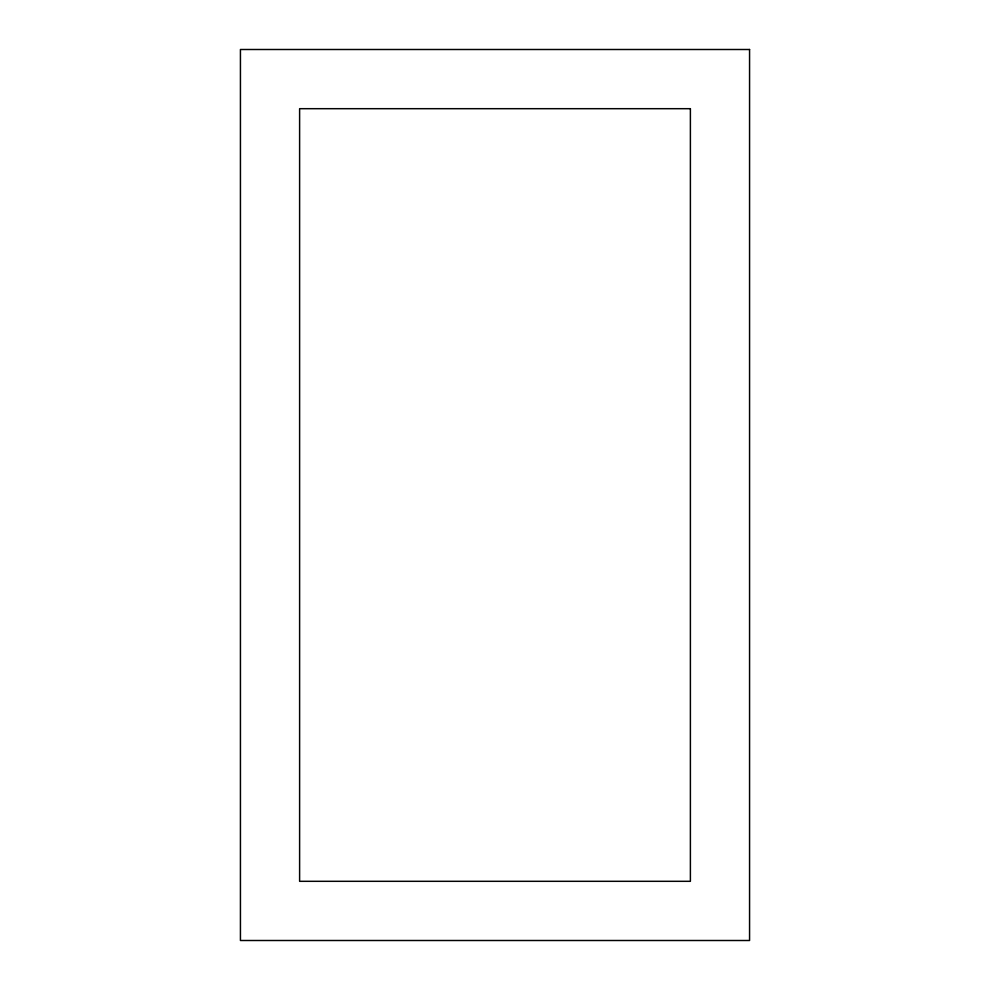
<?xml version="1.0" encoding="UTF-8"?>
<svg xmlns="http://www.w3.org/2000/svg" width="990" height="990" viewBox="0 0 990 990"><rect width="100%" height="100%" fill="white"/><g stroke="black" fill="none" stroke-linecap="round" stroke-linejoin="round"><path stroke-width="1.49" d="M749.566 49.5L240.434 49.5L240.434 940.5L749.566 940.5L749.566 49.5M690.389 108.69L299.611 108.69L299.611 881.31L690.389 881.31L690.389 108.69"/></g></svg>
